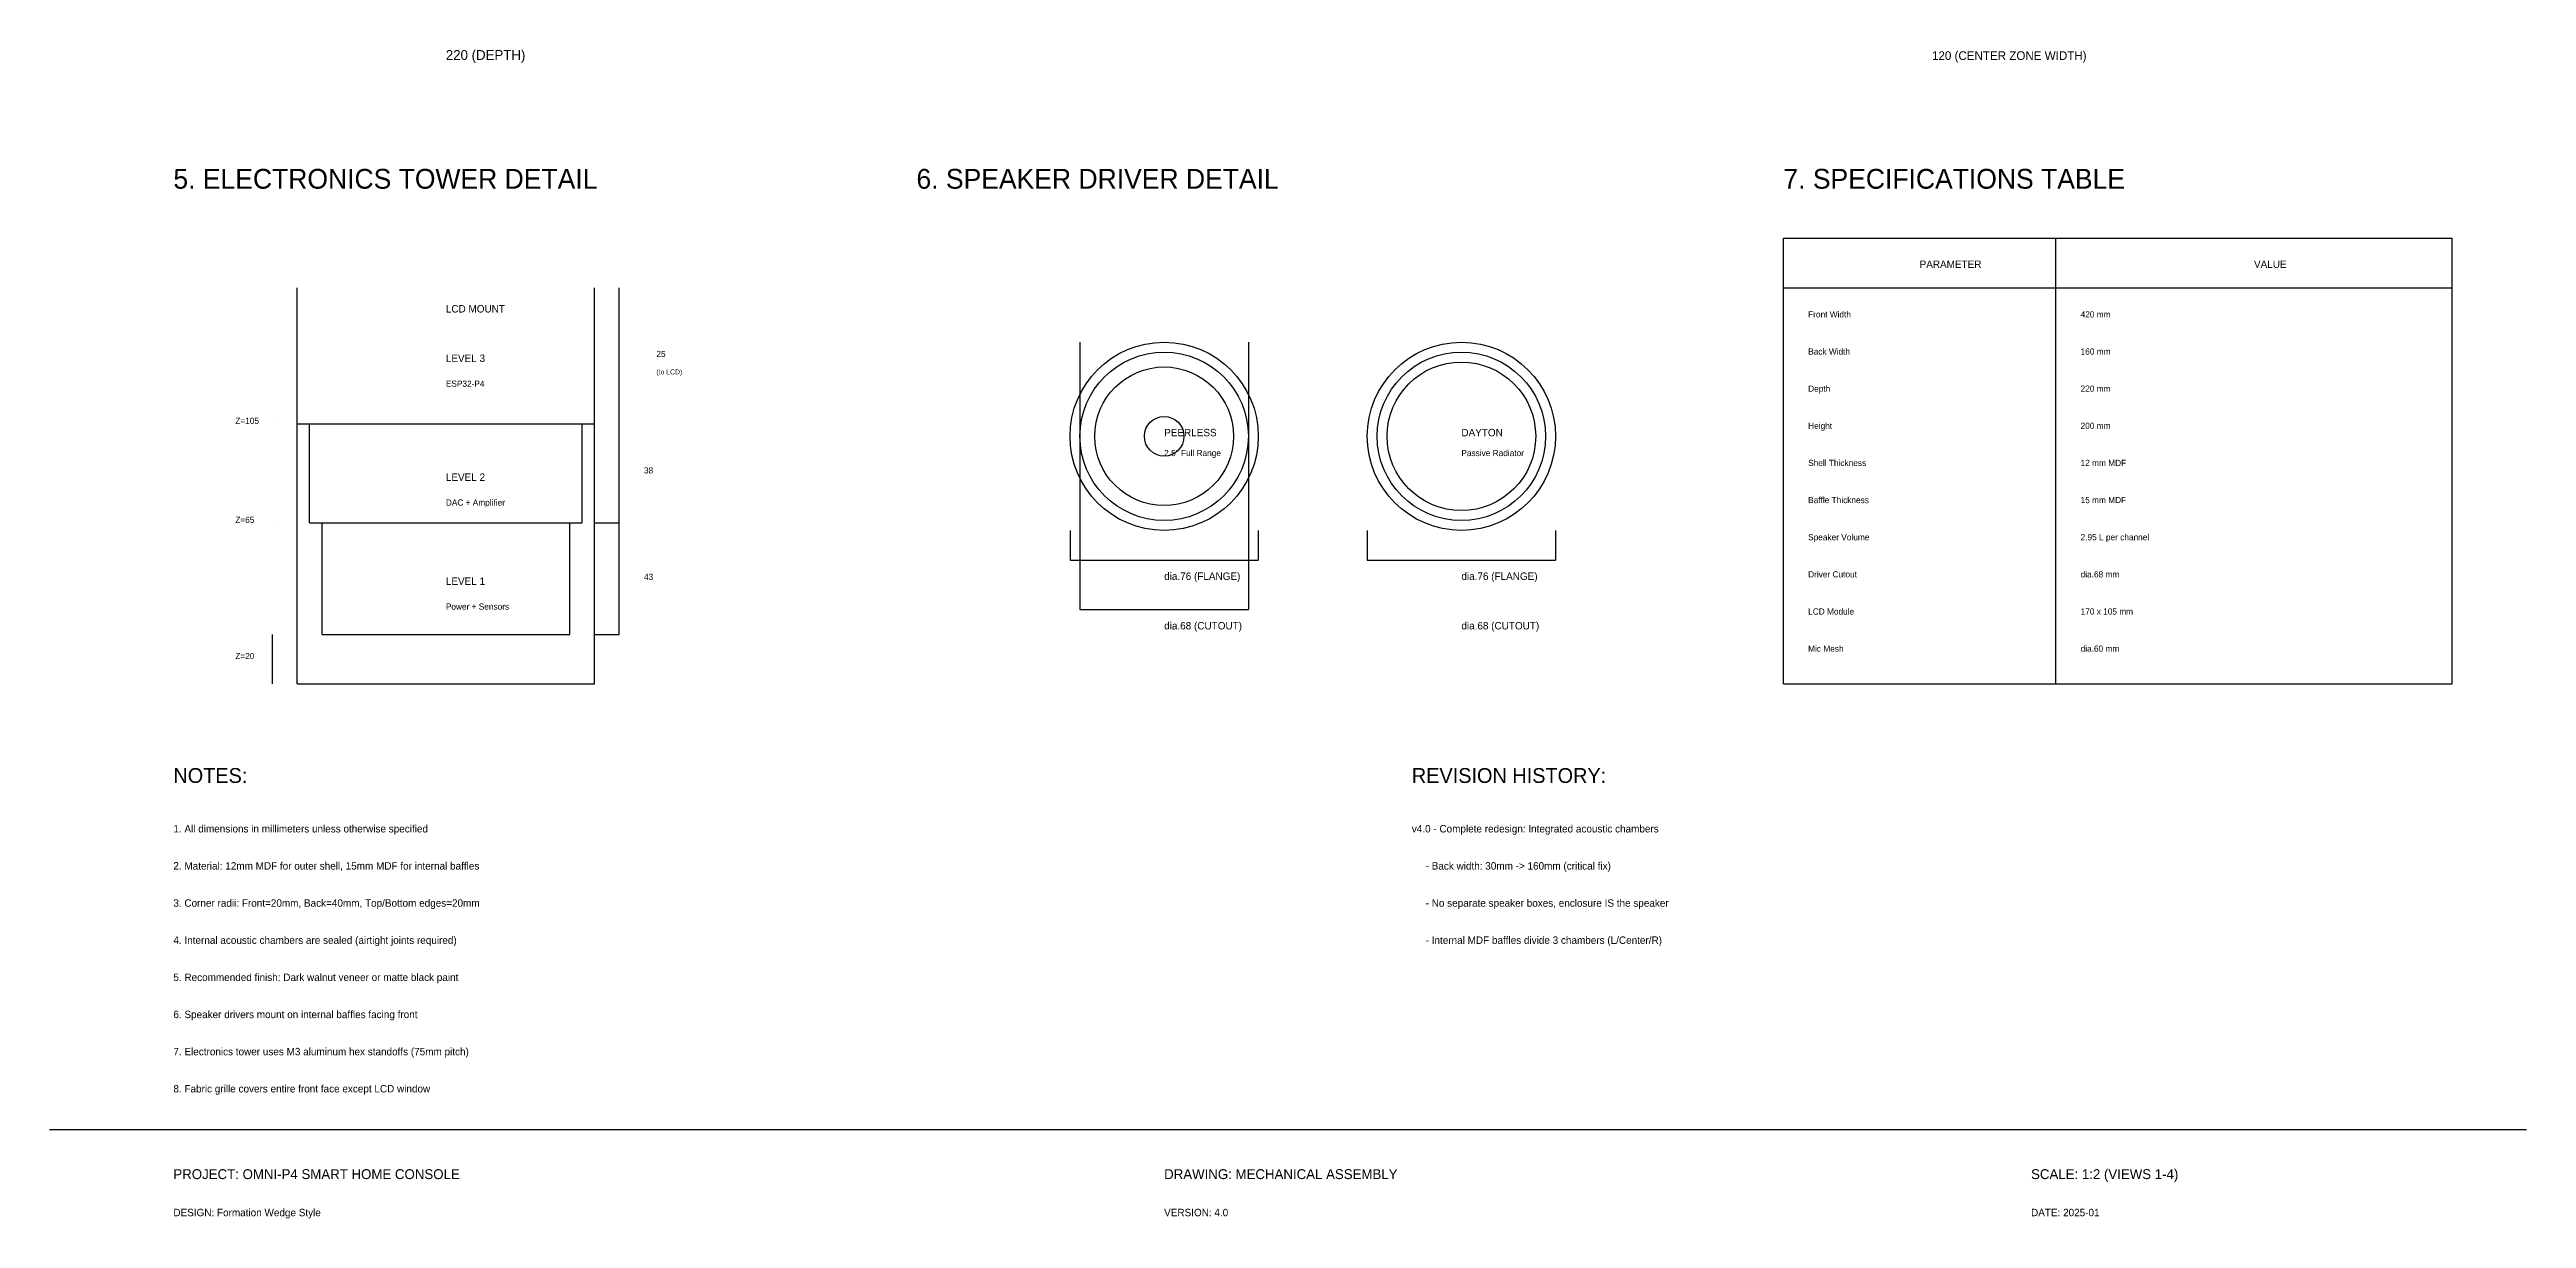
# Model space of a CAD drawing. Header units: millimetres. Extents: x -250 to 790, y -796 to 362.
# Drawn here: x -250 to 750, y -796 to -324 of the extents above; entities that cross this region are included whole.
import ezdxf

# ---------------------------------------------------------------- set-up
doc = ezdxf.new("R2010")
doc.units = ezdxf.units.MM
for name, color, linetype in [('ANNOTATION', 5, 'CONTINUOUS'), ('DIMENSION', 3, 'CONTINUOUS'), ('OUTLINE', 7, 'CONTINUOUS'), ('TEXT', 7, 'CONTINUOUS'), ('THIN', 8, 'CONTINUOUS'), ('TITLE', 7, 'CONTINUOUS')]:
    doc.layers.add(name, color=color, linetype=linetype)

msp = doc.modelspace()

# ---------------------------------------------------------------- linework, layer by layer
at = {"layer": 'DIMENSION'}
for p, q in [((-20, -475), (-20, -420)), ((166, -442), (166, -550)), ((234, -442), (234, -550)), ((-160, -475), (-160, -475)), ((-20, -515), (-20, -475)), ((-160, -515), (-160, -515)), ((-30, -515), (-20, -515)), ((-20, -560), (-20, -515)), ((162, -518), (162, -530)), ((238, -518), (238, -530)), ((282, -518), (282, -530)), ((358, -518), (358, -530)), ((162, -530), (238, -530)), ((282, -530), (358, -530)), ((166, -550), (234, -550)), ((-160, -580), (-160, -560)), ((-30, -560), (-20, -560))]:
    msp.add_line(p, q, dxfattribs=at)
at = {"layer": 'OUTLINE'}
for p, q in [((450, -400), (720, -400)), ((450, -580), (450, -400)), ((720, -580), (720, -400)), ((-150, -580), (-150, -420)), ((-30, -580), (-30, -420)), ((-150, -580), (-30, -580)), ((450, -580), (720, -580))]:
    msp.add_line(p, q, dxfattribs=at)
for centre in [(200, -480), (320, -480)]:
    msp.add_circle(centre, 38, dxfattribs=at)
at = {"layer": 'THIN'}
for p, q in [((560, -580), (560, -400)), ((-150, -475), (-150, -420)), ((-30, -475), (-30, -420)), ((450, -420), (720, -420)), ((-150, -475), (-30, -475)), ((-145, -515), (-145, -475)), ((-35, -515), (-35, -475)), ((-145, -515), (-35, -515)), ((-140, -560), (-140, -515)), ((-40, -560), (-40, -515)), ((-140, -560), (-40, -560))]:
    msp.add_line(p, q, dxfattribs=at)
for centre, radius in [((200, -480), 34), ((320, -480), 34), ((320, -480), 30), ((200, -480), 28), ((200, -480), 8)]:
    msp.add_circle(centre, radius, dxfattribs=at)
at = {"layer": 'TITLE'}
msp.add_line((-250, -760), (750, -760), dxfattribs=at)

# ---------------------------------------------------------------- texts
at = {"layer": 'ANNOTATION'}
for s, height, p in [('LCD MOUNT', 3, (-90, -430)), ('LEVEL 3', 3, (-90, -450)), ('ESP32-P4', 2.5, (-90, -460)), ('PEERLESS', 3, (200, -480)), ('DAYTON', 3, (320, -480)), ('2.5" Full Range', 2.5, (200, -488)), ('Passive Radiator', 2.5, (320, -488)), ('LEVEL 2', 3, (-90, -498)), ('DAC + Amplifier', 2.5, (-90, -508)), ('LEVEL 1', 3, (-90, -540)), ('Power + Sensors', 2.5, (-90, -550))]:
    msp.add_text(s, height=height, dxfattribs=at).set_placement(p)
at = {"layer": 'DIMENSION'}
for s, height, p in [('220 (DEPTH)', 4, (-90, -328)), ('120 (CENTER ZONE WIDTH)', 3.5, (510, -328)), ('25', 2.5, (-5, -448)), ('(to LCD)', 2, (-5, -455)), ('Z=105', 2.5, (-175, -475)), ('38', 2.5, (-10, -495)), ('Z=65', 2.5, (-175, -515)), ('43', 2.5, (-10, -538)), ('dia.76 (FLANGE)', 3, (200, -538)), ('dia.76 (FLANGE)', 3, (320, -538)), ('dia.68 (CUTOUT)', 3, (200, -558)), ('dia.68 (CUTOUT)', 3, (320, -558)), ('Z=20', 2.5, (-175, -570))]:
    msp.add_text(s, height=height, dxfattribs=at).set_placement(p)
at = {"layer": 'TEXT'}
for s, height, p in [('PARAMETER', 3, (505, -412)), ('VALUE', 3, (640, -412)), ('Front Width', 2.5, (460, -432)), ('420 mm', 2.5, (570, -432)), ('Back Width', 2.5, (460, -447)), ('160 mm', 2.5, (570, -447)), ('Depth', 2.5, (460, -462)), ('220 mm', 2.5, (570, -462)), ('Height', 2.5, (460, -477)), ('200 mm', 2.5, (570, -477)), ('Shell Thickness', 2.5, (460, -492)), ('12 mm MDF', 2.5, (570, -492)), ('Baffle Thickness', 2.5, (460, -507)), ('15 mm MDF', 2.5, (570, -507)), ('Speaker Volume', 2.5, (460, -522)), ('2.95 L per channel', 2.5, (570, -522)), ('Driver Cutout', 2.5, (460, -537)), ('dia.68 mm', 2.5, (570, -537)), ('LCD Module', 2.5, (460, -552)), ('170 x 105 mm', 2.5, (570, -552)), ('Mic Mesh', 2.5, (460, -567)), ('dia.60 mm', 2.5, (570, -567)), ('1. All dimensions in millimeters unless otherwise specified', 3, (-200, -640)), ('v4.0 - Complete redesign: Integrated acoustic chambers', 3, (300, -640)), ('2. Material: 12mm MDF for outer shell, 15mm MDF for internal baffles', 3, (-200, -655)), ('     - Back width: 30mm -> 160mm (critical fix)', 3, (300, -655)), ('3. Corner radii: Front=20mm, Back=40mm, Top/Bottom edges=20mm', 3, (-200, -670)), ('     - No separate speaker boxes, enclosure IS the speaker', 3, (300, -670)), ('4. Internal acoustic chambers are sealed (airtight joints required)', 3, (-200, -685)), ('     - Internal MDF baffles divide 3 chambers (L/Center/R)', 3, (300, -685)), ('5. Recommended finish: Dark walnut veneer or matte black paint', 3, (-200, -700)), ('6. Speaker drivers mount on internal baffles facing front', 3, (-200, -715)), ('7. Electronics tower uses M3 aluminum hex standoffs (75mm pitch)', 3, (-200, -730)), ('8. Fabric grille covers entire front face except LCD window', 3, (-200, -745))]:
    msp.add_text(s, height=height, dxfattribs=at).set_placement(p)
at = {"layer": 'TITLE'}
for s, height, p in [('5. ELECTRONICS TOWER DETAIL', 8, (-200, -380)), ('6. SPEAKER DRIVER DETAIL', 8, (100, -380)), ('7. SPECIFICATIONS TABLE', 8, (450, -380)), ('NOTES:', 6, (-200, -620)), ('REVISION HISTORY:', 6, (300, -620)), ('PROJECT: OMNI-P4 SMART HOME CONSOLE', 4, (-200, -780)), ('DRAWING: MECHANICAL ASSEMBLY', 4, (200, -780)), ('SCALE: 1:2 (VIEWS 1-4)', 4, (550, -780)), ('DESIGN: Formation Wedge Style', 3, (-200, -795)), ('VERSION: 4.0', 3, (200, -795)), ('DATE: 2025-01', 3, (550, -795))]:
    msp.add_text(s, height=height, dxfattribs=at).set_placement(p)

doc.saveas('drawing.dxf')
